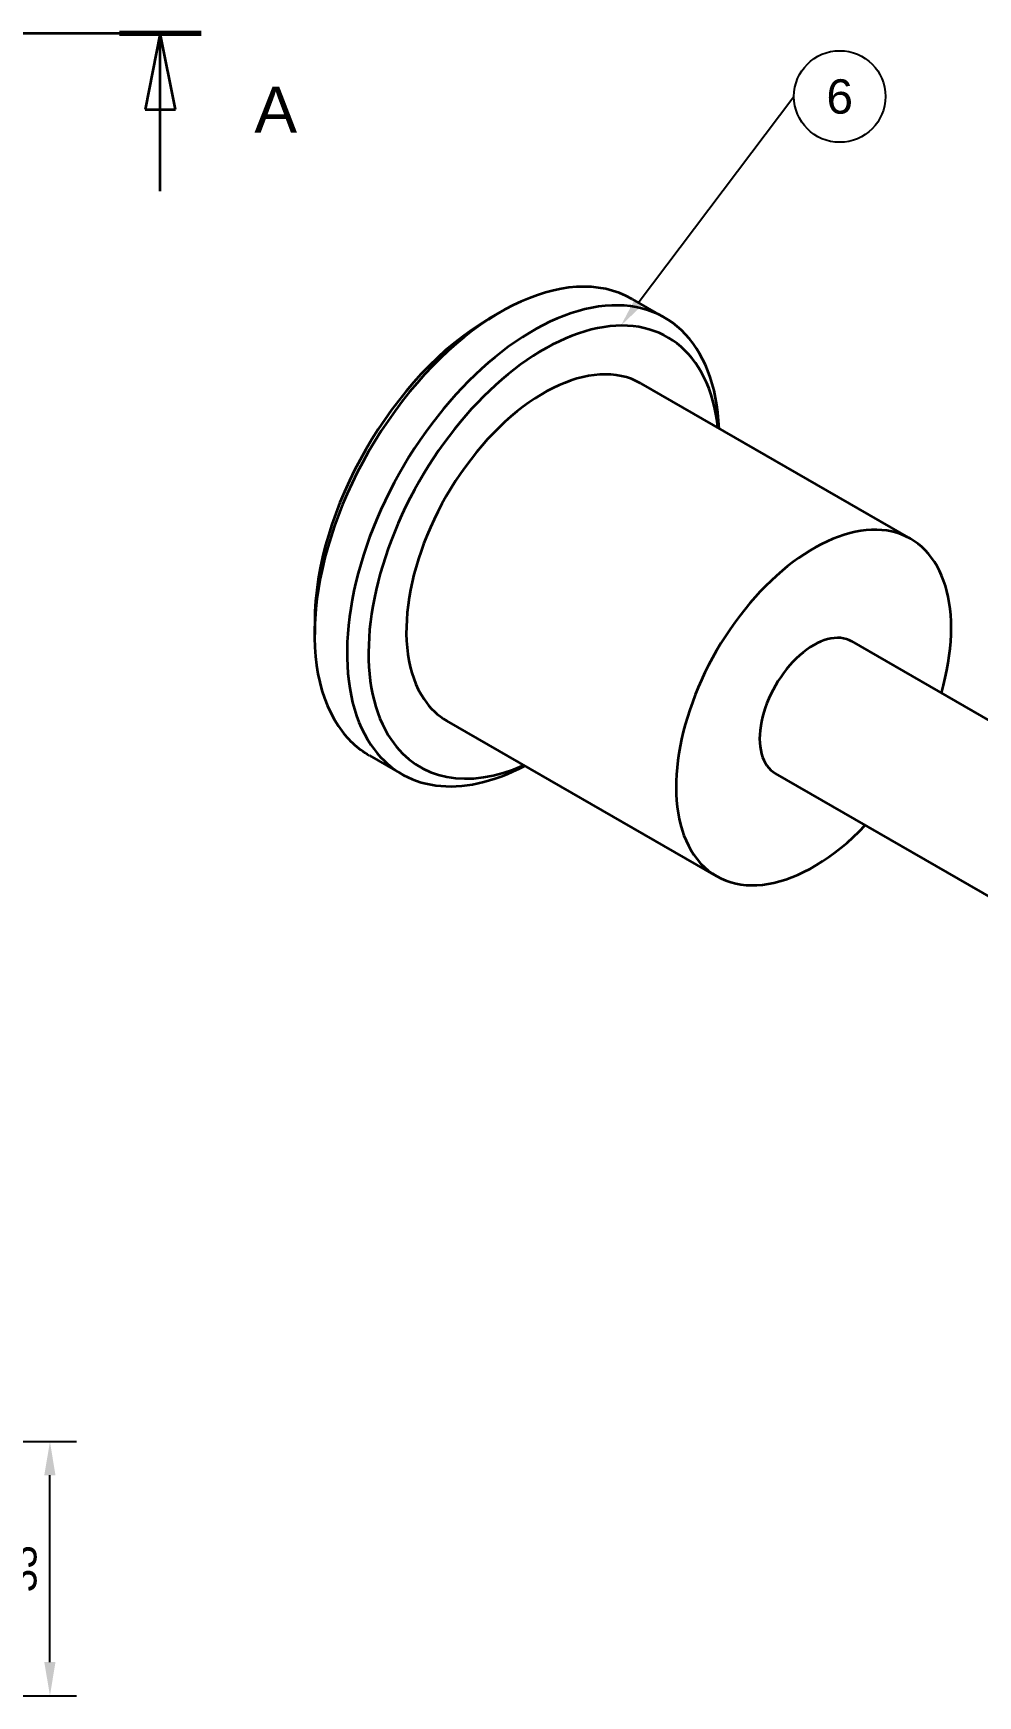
# Paper-space layout 'Intermittent Roller Sub Assy. of Washer' of a CAD drawing. Header units: millimetres. Extents: x -10 to 420, y -10 to 297.
# Drawn here: x 237.2 to 299.1, y 77.7 to 186.6 of the extents above; entities that cross this region are included whole.
import ezdxf
from ezdxf import colors
from ezdxf.entities.mleader import LeaderData, LeaderLine
from ezdxf.enums import TextEntityAlignment as Align
from ezdxf.math import Vec2, Vec3

# ---------------------------------------------------------------- set-up
doc = ezdxf.new("R2010")
doc.units = ezdxf.units.MM
doc.linetypes.add('ACAD_ISO04W100', pattern=[30, 24, -3, 0, -3])
doc.linetypes.add('ACAD_ISO09W100', pattern=[45, 24, -3, 6, -3, 6, -3])
for name, color, linetype, lineweight in [('Dimensions', 5, 'Continuous', 25), ('Section View Lines', 7, 'ACAD_ISO09W100', 70), ('Visible Edges', 7, 'Continuous', 50)]:
    doc.layers.add(name, color=color, linetype=linetype, lineweight=lineweight)
doc.styles.get("Standard").update_dxf_attribs({"font": 'arial.ttf'})
doc.styles.add('Text Style31', font='arial.ttf')
doc.dimstyles.new('ISO Style 2', dxfattribs={"dimtxt": 2, "dimasz": 2.2, "dimexe": 1.75, "dimexo": 0.85, "dimgap": 0.85, "dimtad": 1, "dimdec": 0, "dimlfac": 2, "dimdsep": 46, "dimtxsty": 'Standard', "dimcen": 0, "dimclrd": 256, "dimclre": 256, "dimclrt": 256, "dimadec": 0, "dimazin": 0, "dimtfac": 1, "dimtdec": 0, "dimtmove": 0, "dimatfit": 3, "dimfxl": 1, "dimlwd": -1, "dimlwe": -1, "dimarcsym": 0})

# ---------------------------------------------------------------- blocks, each defined once
blk = doc.blocks.new('2dTransSection0')
at = {"color": 179}
blk.add_solid([(251.11, 186.19), (250.11, 191.19), (249.11, 186.19), (251.11, 186.19)], dxfattribs=at)
at = {"layer": 'Section View Lines', "color": 179, "linetype": 'ACAD_ISO04W100', "lineweight": 35, "true_color": 0x262659}
for p, q in [((43.99, 191.19), (252.78, 191.19)), ((250.11, 191.19), (249.11, 186.19)), ((250.11, 186.19), (250.11, 191.19)), ((251.11, 186.19), (250.11, 191.19)), ((249.11, 186.19), (251.11, 186.19)), ((250.11, 180.84), (250.11, 186.19))]:
    blk.add_line(p, q, dxfattribs=at)
at = {"layer": 'Section View Lines', "color": 179, "linetype": 'ACAD_ISO04W100', "lineweight": 70, "true_color": 0x262659}
blk.add_line((247.44, 191.19), (252.78, 191.19), dxfattribs=at)
at = {"layer": 'Section View Lines', "color": 179, "linetype": 'ACAD_ISO04W100', "lineweight": 35, "true_color": 0x262659}
blk.add_lwpolyline([(251.11, 186.19), (250.11, 191.19), (249.11, 186.19), (251.11, 186.19)], dxfattribs=at)
at = {"layer": 'Section View Lines', "color": 178, "linetype": 'ACAD_ISO04W100', "lineweight": 35, "true_color": 0x000002, "insert": (256.28, 184.69), "char_height": 3, "attachment_point": 7, "style": 'Text Style31'}
blk.add_mtext('A', dxfattribs=at)
blk = doc.blocks.new('*D56')
at = {"layer": 'Defpoints', "color": 0, "transparency": 16777216}
for p in [(233.02, 94.32), (238.27, 94.32), (225.52, 77.67)]:
    blk.add_point(p, dxfattribs=at)
at = {"layer": 'Dimensions', "transparency": 16777216}
for p, q in [((233.87, 94.32), (240.02, 94.32)), ((238.27, 79.87), (238.27, 92.12)), ((226.37, 77.67), (240.02, 77.67))]:
    blk.add_line(p, q, dxfattribs=at)
for points in [[(237.9, 92.12), (238.63, 92.12), (238.27, 94.32)], [(237.9, 79.87), (238.63, 79.87), (238.27, 77.67)]]:
    blk.add_solid(points, dxfattribs=at)
at = {"layer": 'Dimensions', "transparency": 16777216, "insert": (236.4, 85.99), "char_height": 2, "attachment_point": 5, "rotation": 90}
blk.add_mtext('33', dxfattribs=at)
blk = doc.blocks.new('_TagCircle')
at = {"color": 0, "linetype": 'ByBlock', "lineweight": -2, "transparency": 16777216}
blk.add_circle((0, 0), 4, dxfattribs=at)
at = {"layer": 'Dimensions', "color": 0, "transparency": 16777216}
blk.add_attdef('TAGNUMBER', text='', height=3, dxfattribs=at).set_placement((0, -1.5), align=Align.CENTER)

psp = doc.layouts.new('Intermittent Roller Sub Assy. of Washer')

# ---------------------------------------------------------------- linework, layer by layer
at = {"layer": 'Visible Edges', "color": 179, "linetype": 'Continuous', "lineweight": 35, "true_color": 0x262659}
for p, q in [((276.42, 169.17), (278.54, 167.95)), ((267.06, 167.89), (267.77, 168.3)), ((294.68, 153.46), (277.01, 163.64)), ((255.62, 148.01), (255.62, 147.2)), ((305.84, 138.09), (290.82, 146.75)), ((281.96, 131.36), (264.28, 141.54)), ((259.21, 139.27), (261.33, 138.05)), ((300.85, 129.43), (285.82, 138.08))]:
    psp.add_line(p, q, dxfattribs=at).dxf.unprotected_set("ltscale", 0)
for centre, major_axis, start_param, end_param in [((267.81, 154.22), (-8.61, -14.95), 3.141593, 6.008761), ((269.94, 153), (8.61, 14.95), 5.544167, 9.150353), ((267.11, 154.63), (-8.11, -14.08), 3.928925, 5.495853), ((270.64, 152.59), (-8.11, -14.08), 2.472872, 6.008761), ((270.64, 152.59), (6.36, 11.05), 0, 2.867168), ((288.32, 142.41), (-6.36, -11.05), 1.973771, 6.008761), ((288.32, 142.41), (2.5, 4.33), 0, 3.141593), ((270.64, 152.59), (-6.36, -11.05), 6.008761, 6.283185), ((267.81, 154.22), (-8.61, -14.95), 6.008761, 6.283185), ((269.94, 153), (-8.61, -14.95), 6.008761, 7.022203), ((270.64, 152.59), (-8.11, -14.08), 6.008761, 6.951906), ((288.32, 142.41), (-6.36, -11.05), 6.008761, 7.451007)]:
    psp.add_ellipse(centre, major_axis=major_axis, ratio=0.578093, start_param=start_param, end_param=end_param, dxfattribs=at).dxf.unprotected_set("ltscale", 0)

# ---------------------------------------------------------------- block references
at = {"layer": 'Section View Lines'}
psp.add_blockref('2dTransSection0', (-4.61, -4.61), dxfattribs=at)

# ---------------------------------------------------------------- dimensions: what is measured, and where the dimension line sits
at = {"layer": 'Dimensions', "color": 1}
dim = psp.add_linear_dim(base=(238.27, 94.32), p1=(225.52, 77.67), p2=(233.02, 94.32), angle=90, dimstyle='ISO Style 2', dxfattribs=at)
dim.commit()
dim.dimension.update_dxf_attribs({"geometry": '*D56', "text_midpoint": (236.4, 85.99)})

# ---------------------------------------------------------------- leaders
at = {"layer": 'Dimensions'}
ml = psp.add_multileader_block('Standard', dxfattribs=at)
ml.set_content('_TagCircle', color=256, scale=0.75)
ml.set_attribute('TAGNUMBER', '6', width=0)
ml.set_leader_properties(color=256, linetype='ByLayer', lineweight=-1)
ml.build(insert=Vec2(0, 0))
ml.multileader.update_dxf_attribs({"has_dogleg": 0, "text_right_attachment_type": 6, "dogleg_length": 0.36, "arrow_head_size": 1.88, "scale": 0.75})
ctx = ml.context
ctx.base_point, ctx.scale, ctx.char_height, ctx.arrow_head_size, ctx.landing_gap_size, ctx.plane_origin = Vec3(287.03, 182.44), 0.75, 3, 1.88, 1.5, Vec3(275.69, 167.43)
ctx.right_attachment = 6
notes = []
notes.append((ctx, [(0, (1, 1, 0), (286.76, 182.44), (1, 0), 0.27, [(0, [(275.69, 167.43)], 0, [])])]))
ctx.block.insert = Vec3(290.03, 182.44)
for ctx, leaders in notes:
    for number, flags, end, landing, length, lines in leaders:
        leader = LeaderData()
        leader.index, (leader.has_last_leader_line, leader.has_dogleg_vector, leader.attachment_direction) = number, flags
        leader.last_leader_point, leader.dogleg_vector, leader.dogleg_length = Vec3(end), Vec3(landing), length
        for number, points, colour, breaks in lines:
            line = LeaderLine()
            line.index, line.vertices, line.color, line.breaks = number, Vec3.list(points), colors.encode_raw_color(colour), breaks
            leader.lines.append(line)
        ctx.leaders.append(leader)

doc.saveas('drawing.dxf')
